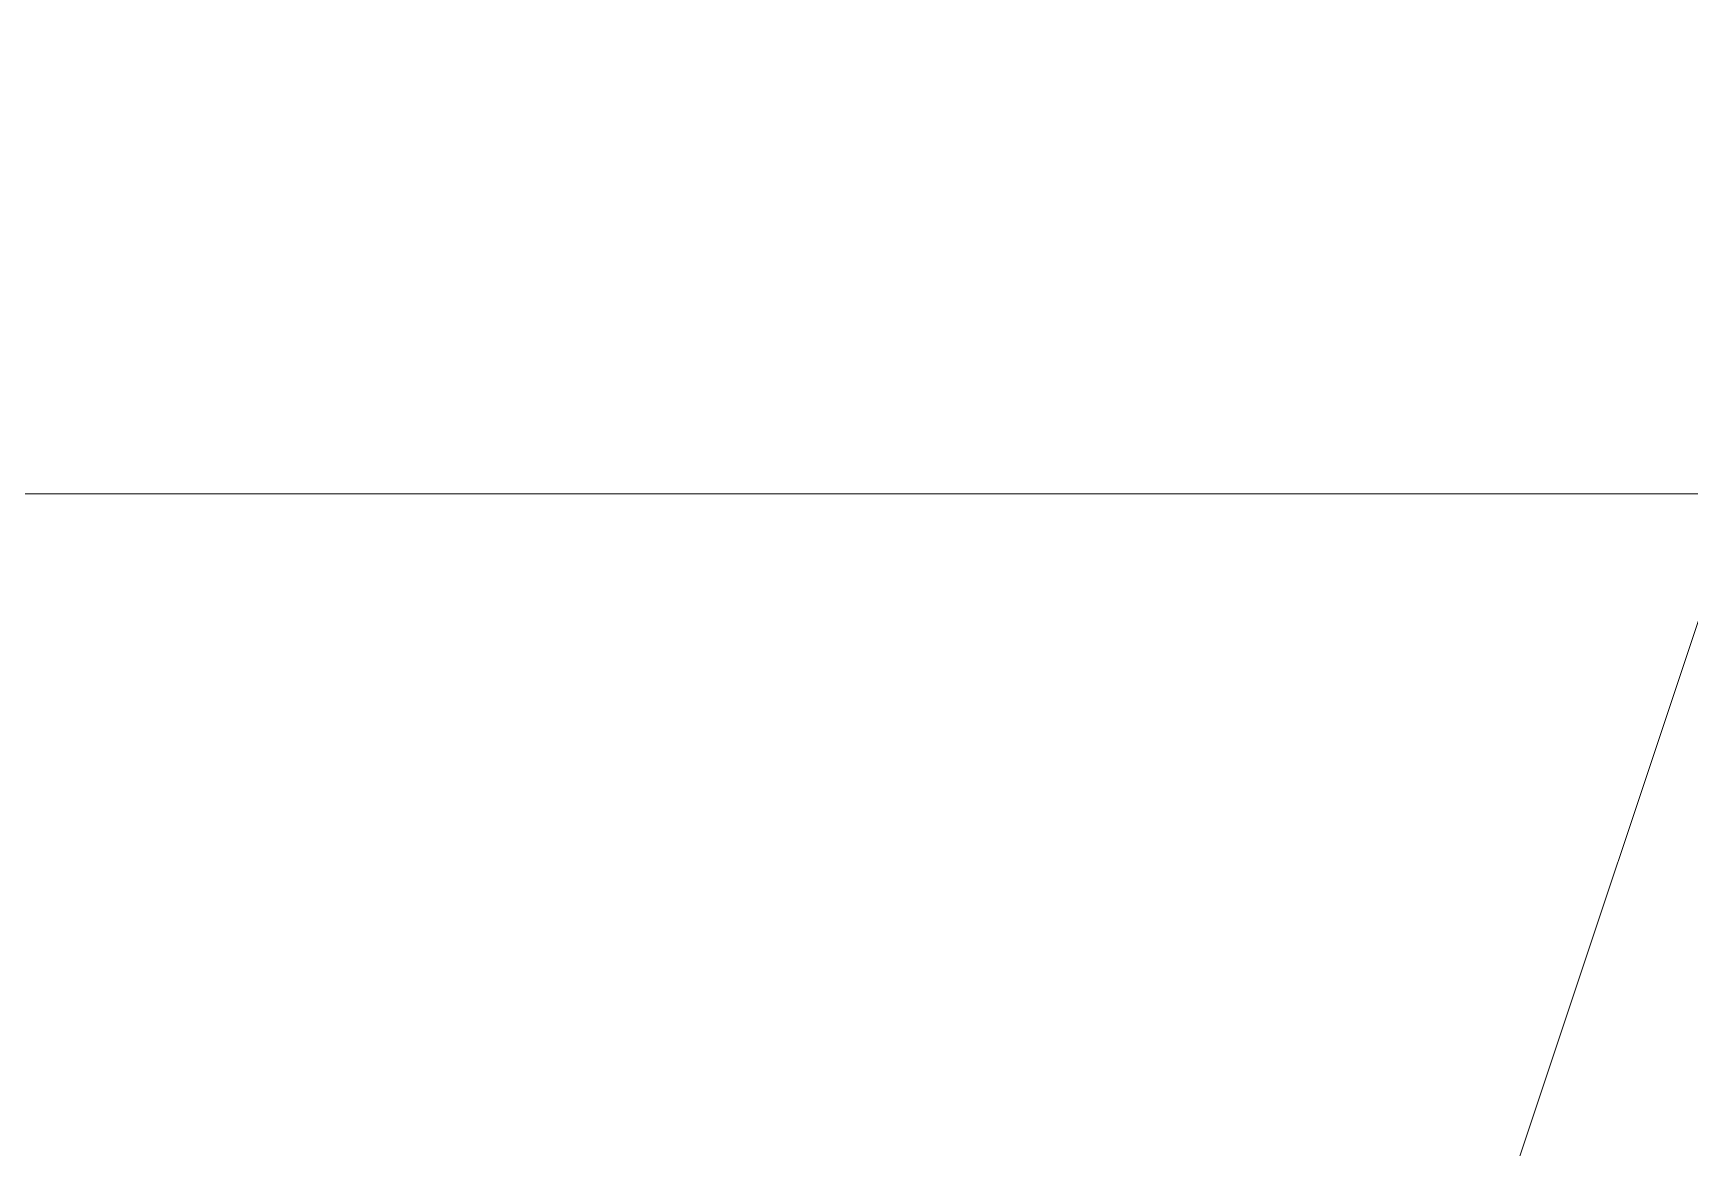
# Model space of a CAD drawing. Header units: inches. Extents: x -4169 to -1846, y 9706 to 12377.
# Drawn here: x -3851.206 to -3850.543, y 10395.703 to 10396.149 of the extents above; entities that cross this region are included whole.
import ezdxf

# ---------------------------------------------------------------- set-up
doc = ezdxf.new("R2010")
doc.units = ezdxf.units.IN
doc.header["$MEASUREMENT"] = 0
for name, color, linetype, lineweight in [('0-1', 7, 'Continuous', 5), ('A-WALL-5', 50, 'Continuous', 18), ('A-WALL-PATT-1', 250, 'Continuous', 9), ('A-WALL-PATT-2', 253, 'Continuous', 9)]:
    doc.layers.add(name, color=color, linetype=linetype, lineweight=lineweight)

# ---------------------------------------------------------------- blocks, each defined once
blk = doc.blocks.new('CTR - 1st Phase - Unit Layouts_rvt-1-ENLARGED RCP - 3RD FLOOR PLAN')
at = {"layer": 'A-WALL-PATT-1'}
h = blk.add_hatch(dxfattribs=at)
h.set_pattern_fill('FP_1', color=256, style=0, pattern_type=2)
h.set_pattern_definition([(0, (0, 0), (20.48, 5.12), [0.845, -14.515, 0.845, -14.515, -81.92]), (0, (0, 0), (20.48, 5.12), [-30.72, 0.845, -29.875, 0.845, -14.515, -35.84]), (0, (0, 0), (20.48, 5.12), [-76.8, 0.845, -9.395, 0.845, -24.755]), (120, (7.68, 2.56), (-14.67405, 15.1762003), [0.845, -14.515, 0.845, -14.515, -81.92]), (120, (7.68, 2.56), (-14.67405, 15.1762003), [-30.72, 0.845, -29.875, 0.845, -14.515, -35.84]), (120, (7.68, 2.56), (-14.67405, 15.1762003), [-76.8, 0.845, -9.395, 0.845, -24.755]), (240, (10.24, 12.8), (-5.80595, -20.2962003), [0.845, -14.515, 0.845, -14.515, -81.92]), (240, (10.24, 12.8), (-5.80595, -20.2962003), [-30.72, 0.845, -29.875, 0.845, -14.515, -35.84]), (240, (10.24, 12.8), (-5.80595, -20.2962003), [-76.8, 0.845, -9.395, 0.845, -24.755])])
h.paths.add_polyline_path([(-3834.96459, 10395.9644), (-3824.34725, 10395.9644), (-3824.34725, 10396.5894), (-3851.84874, 10396.5894), (-3851.84874, 10395.9644), (-3835.60962, 10395.9644)], flags=0)
at = {"layer": 'A-WALL-PATT-2'}
h = blk.add_hatch(dxfattribs=at)
h.set_pattern_fill('FP_2', color=256, style=0, pattern_type=2)
h.set_pattern_definition([(161.57, (0.32, 0.32), (-2.560496185, -0.000537386), [0, -18.214, 2.022, 0]), (18.43, (-0.32, 0.32), (-2.560496185, 0.000537386), [0, -18.214, 2.022, 0]), (108.43, (0.32, 0.32), (1.27922091, -6.400876726), [6.07, -14.166]), (71.57, (-0.32, 0.32), (1.27922091, 6.400876726), [6.07, -14.166])])
h.paths.add_polyline_path([(-3852.47374, 10392.4644), (-3824.34725, 10392.4644), (-3824.34725, 10395.9644), (-3852.47374, 10395.9644)], flags=0)
at = {"layer": 'A-WALL-5'}
blk.add_line((-3852.49725, 10395.9644), (-3824.34725, 10395.9644), dxfattribs=at)

msp = doc.modelspace()

# ---------------------------------------------------------------- block references
at = {"layer": '0-1'}
msp.add_blockref('CTR - 1st Phase - Unit Layouts_rvt-1-ENLARGED RCP - 3RD FLOOR PLAN', (0, 0), dxfattribs=at)

doc.saveas('drawing.dxf')
